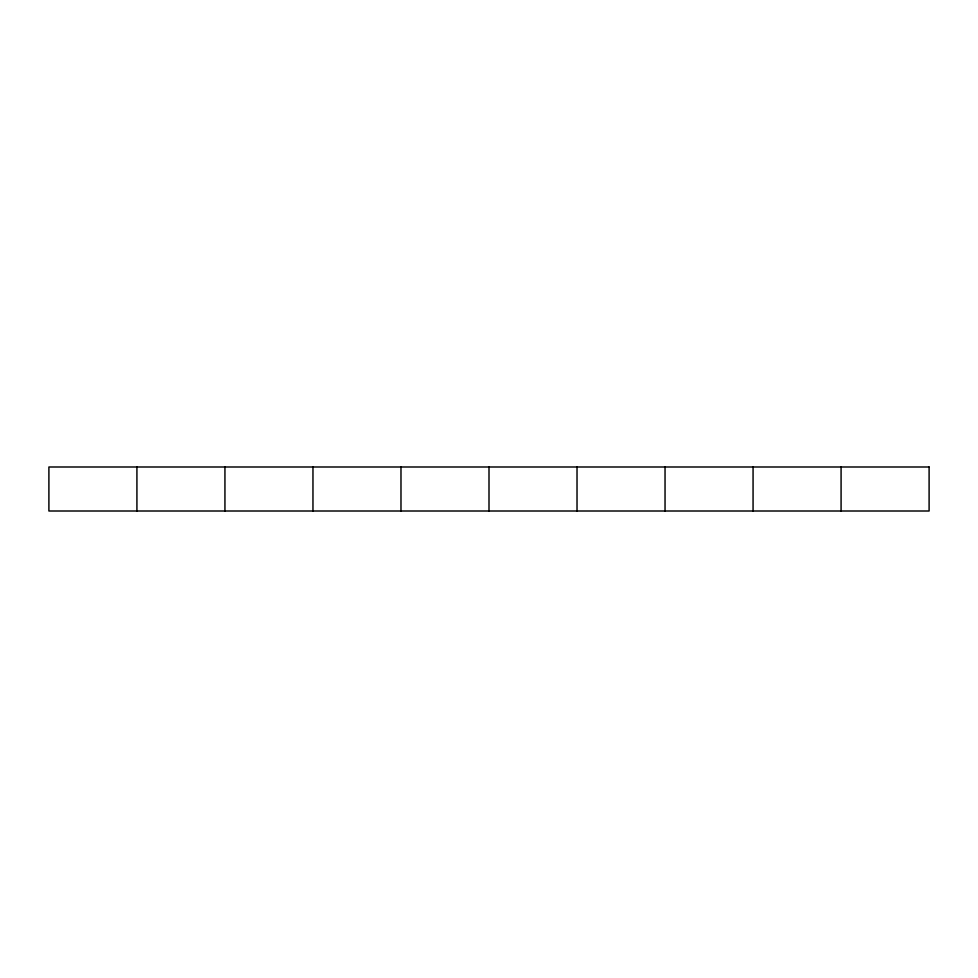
<?xml version="1.0" encoding="UTF-8"?>
<svg xmlns="http://www.w3.org/2000/svg" width="978" height="978" viewBox="0 0 978 978"><rect width="100%" height="100%" fill="white"/><g stroke="black" fill="none" stroke-linecap="round" stroke-linejoin="round"><path stroke-width="1.47" d="M841.08 466.995L841.08 511.005M753.06 466.995L753.06 511.005M665.04 466.995L665.04 511.005M577.02 466.995L577.02 511.005M489 466.995L489 511.005M400.98 466.995L400.98 511.005M312.96 466.995L312.96 511.005M224.94 466.995L224.94 511.005M136.92 466.995L136.92 511.005M929.1 466.995L48.9 466.995L48.9 511.005L929.1 511.005L929.1 466.995"/></g></svg>
